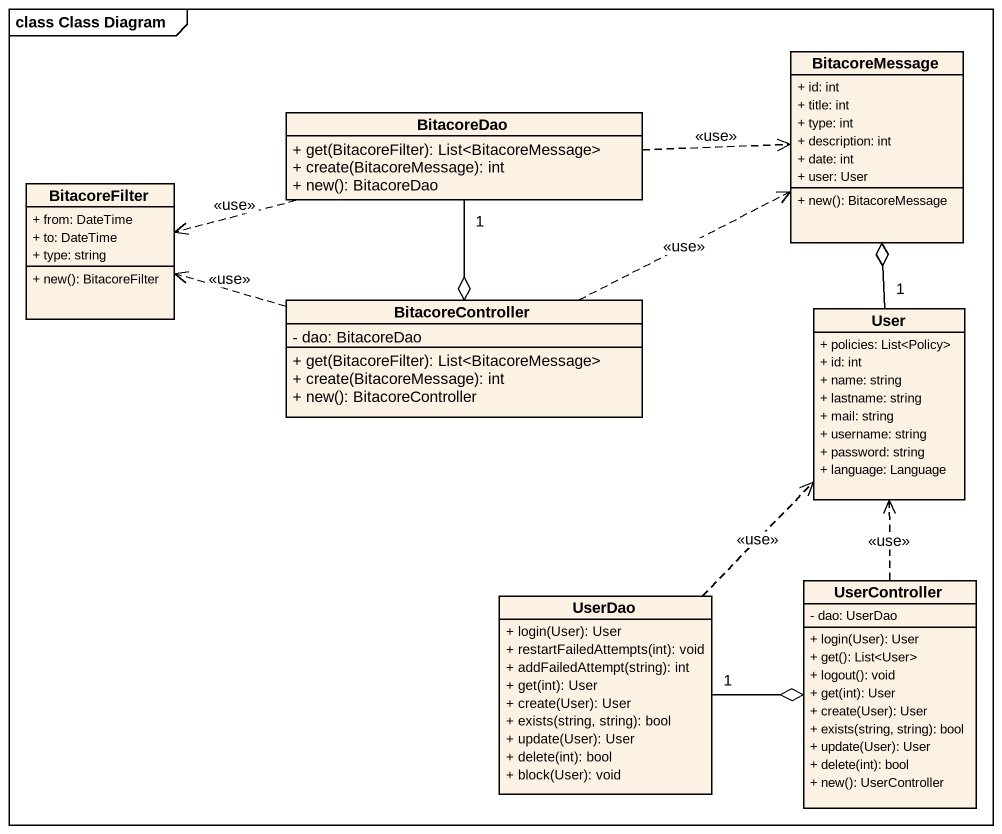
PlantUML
@startuml
mainframe class Class Diagram
hide circle
hide empty members
skinparam classAttributeIconSize 0
class BitacoreMessage {
  + id: int
  + title: int
  + type: int
  + description: int
  + date: int
  + user: User
  + new(): BitacoreMessage
}
class BitacoreDao {
  + get(BitacoreFilter): List<BitacoreMessage>
  + create(BitacoreMessage): int
  + new(): BitacoreDao
}
class BitacoreFilter {
  + from: DateTime
  + to: DateTime
  + type: string
  + new(): BitacoreFilter
}
class BitacoreController {
  - dao: BitacoreDao
  + get(BitacoreFilter): List<BitacoreMessage>
  + create(BitacoreMessage): int
  + new(): BitacoreController
}
class User {
  + policies: List<Policy>
  + id: int
  + name: string
  + lastname: string
  + mail: string
  + username: string
  + password: string
  + language: Language
}
class UserDao {
  + login(User): User
  + restartFailedAttempts(int): void
  + addFailedAttempt(string): int
  + get(int): User
  + create(User): User
  + exists(string, string): bool
  + update(User): User
  + delete(int): bool
  + block(User): void
}
class UserController {
  - dao: UserDao
  + login(User): User
  + get(): List<User>
  + logout(): void
  + get(int): User
  + create(User): User
  + exists(string, string): bool
  + update(User): User
  + delete(int): bool
  + new(): UserController
}
BitacoreDao .right.> BitacoreMessage : <<use>>
BitacoreDao .left.> BitacoreFilter : <<use>>
BitacoreDao "1" --o BitacoreController
BitacoreController .right.> BitacoreMessage : <<use>>
BitacoreController .left.> BitacoreFilter : <<use>>
User "1" -up-o BitacoreMessage
UserDao .up.> User : <<use>>
UserDao "1" -right-o UserController
UserController .up.> User : <<use>>
@enduml
